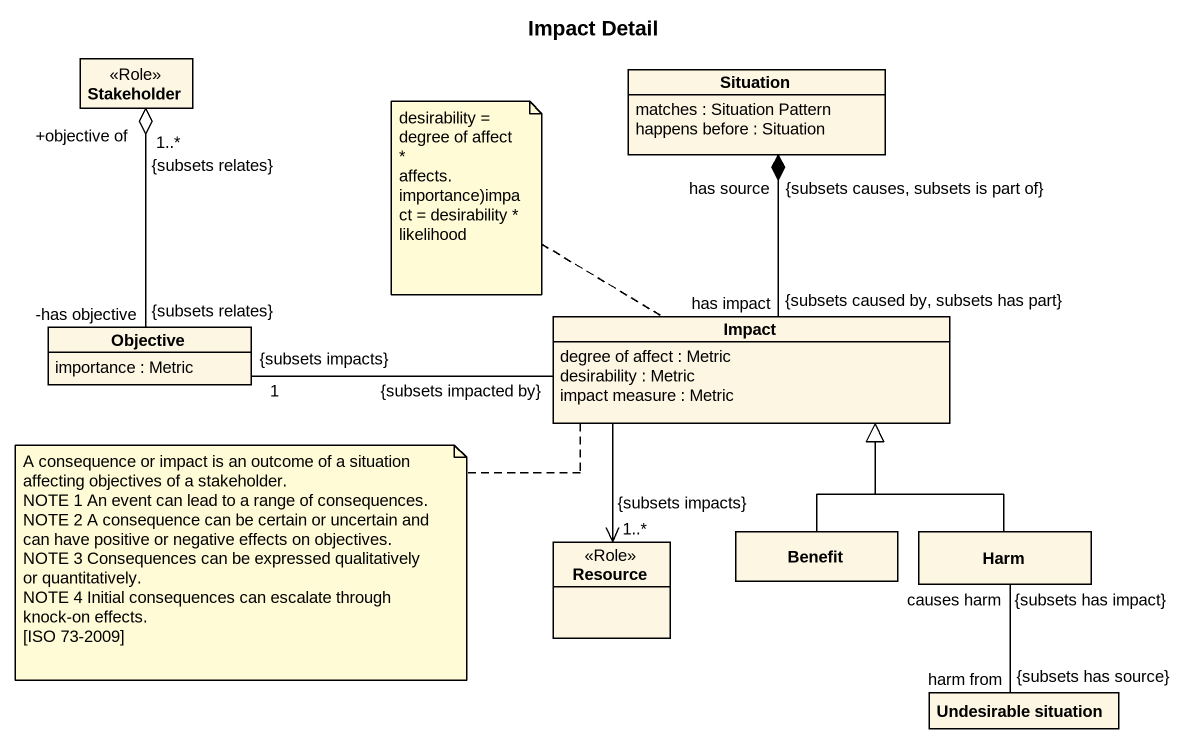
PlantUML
@startuml
title Impact Detail
hide circle
hide empty members
class Stakeholder <<Role>>
class Situation {
  matches : Situation Pattern
  happens before : Situation
}
class Impact {
  degree of affect : Metric
  desirability : Metric
  impact measure : Metric
}
class Objective {
  importance : Metric
}
class Resource <<Role>>
class Benefit
class Harm
class "Undesirable situation" as Undesirable_situation
Stakeholder "+objective of\n1..*\n{subsets relates}" o-- "-has objective\n{subsets relates}" Objective
Situation "has source\n{subsets causes, subsets is part of}" *-- "has impact\n{subsets caused by, subsets has part}" Impact
Impact "{subsets impacted by}" -left- "1\n{subsets impacts}" Objective
Impact --> "1..*\n{subsets impacts}" Resource
Benefit -up-|> Impact
Harm -up-|> Impact
Undesirable_situation "harm from\n{subsets has source}" -up- "causes harm\n{subsets has impact}" Harm
note top of Impact : desirability = degree of affect * affects.importance)impact = desirability * likelihood
note left of Impact
  A consequence or impact is an outcome of a situation affecting objectives of a stakeholder.
  NOTE 1 An event can lead to a range of consequences.
  NOTE 2 A consequence can be certain or uncertain and can have positive or negative effects on objectives.
  NOTE 3 Consequences can be expressed qualitatively or quantitatively.
  NOTE 4 Initial consequences can escalate through knock-on effects.
  [ISO 73-2009]
end note
@enduml
